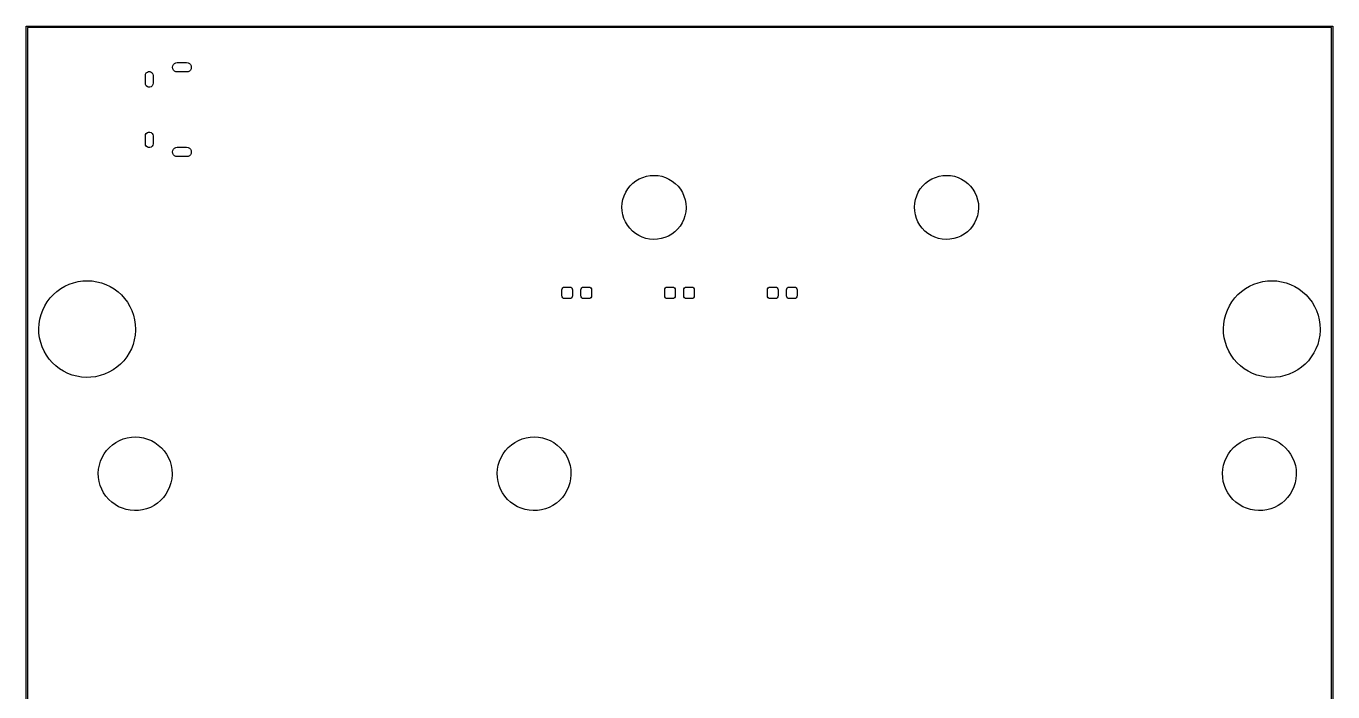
# Model space of a CAD drawing. Extents: x 0 to 4.25, y -4.33 to 0.
# Drawn here: x -0.002 to 4.254, y -2.165 to 0.002 of the extents above; entities that cross this region are included whole.
import ezdxf

# ---------------------------------------------------------------- set-up
doc = ezdxf.new("R2010")
doc.units = 0
doc.header["$MEASUREMENT"] = 0
doc.layers.add('BLACK', color=7, linetype='CONTINUOUS')

msp = doc.modelspace()

# ---------------------------------------------------------------- linework, layer by layer
at = {"layer": 'BLACK', "linetype": 'CONTINUOUS'}
for p, q in [((-0.001969, 0), (-0.001392, 0.001392)), ((-0.001969, -4.33071), (-0.001969, 0)), ((-0.001392, 0.001392), (0, 0.001969)), ((0, 0.001969), (4.25197, 0.001969)), ((4.25197, 0.001969), (4.25336, 0.001392)), ((4.25336, 0.001392), (4.25394, 0)), ((4.25394, 0), (4.25394, -4.33071)), ((0.001969, -0.001969), (0.001969, -4.32874)), ((4.25, -0.001969), (0.001969, -0.001969)), ((4.25, -4.32874), (4.25, -0.001969)), ((0.474961, -0.131929), (0.475707, -0.127215)), ((0.475707, -0.127215), (0.477874, -0.122962)), ((0.477874, -0.122962), (0.481249, -0.119587)), ((0.481249, -0.119587), (0.485502, -0.11742)), ((0.485502, -0.11742), (0.490216, -0.116673)), ((0.490216, -0.116673), (0.520728, -0.116673)), ((0.520728, -0.116673), (0.525443, -0.11742)), ((0.525443, -0.11742), (0.529696, -0.119587)), ((0.529696, -0.119587), (0.533071, -0.122962)), ((0.533071, -0.122962), (0.535238, -0.127215)), ((0.535238, -0.127215), (0.535984, -0.131929)), ((0.386378, -0.158504), (0.38715, -0.154128)), ((0.386378, -0.184094), (0.386378, -0.158504)), ((0.38715, -0.154128), (0.389371, -0.150279)), ((0.389371, -0.150279), (0.392776, -0.147423)), ((0.392776, -0.147423), (0.396951, -0.145903)), ((0.396951, -0.145903), (0.401395, -0.145903)), ((0.401395, -0.145903), (0.405571, -0.147423)), ((0.405571, -0.147423), (0.408975, -0.150279)), ((0.408975, -0.150279), (0.411197, -0.154128)), ((0.411197, -0.154128), (0.411968, -0.158504)), ((0.411968, -0.158504), (0.411968, -0.184094)), ((0.475707, -0.136643), (0.474961, -0.131929)), ((0.477874, -0.140896), (0.475707, -0.136643)), ((0.481249, -0.144271), (0.477874, -0.140896)), ((0.485502, -0.146438), (0.481249, -0.144271)), ((0.490216, -0.147185), (0.485502, -0.146438)), ((0.520728, -0.147185), (0.490216, -0.147185)), ((0.525443, -0.146438), (0.520728, -0.147185)), ((0.529696, -0.144271), (0.525443, -0.146438)), ((0.533071, -0.140896), (0.529696, -0.144271)), ((0.535238, -0.136643), (0.533071, -0.140896)), ((0.535984, -0.131929), (0.535238, -0.136643)), ((0.38715, -0.188471), (0.386378, -0.184094)), ((0.389371, -0.192319), (0.38715, -0.188471)), ((0.392776, -0.195176), (0.389371, -0.192319)), ((0.396951, -0.196695), (0.392776, -0.195176)), ((0.401395, -0.196695), (0.396951, -0.196695)), ((0.405571, -0.195176), (0.401395, -0.196695)), ((0.408975, -0.192319), (0.405571, -0.195176)), ((0.411197, -0.188471), (0.408975, -0.192319)), ((0.411968, -0.184094), (0.411197, -0.188471)), ((0.386378, -0.355354), (0.38715, -0.350978)), ((0.386378, -0.380945), (0.386378, -0.355354)), ((0.38715, -0.385321), (0.386378, -0.380945)), ((0.38715, -0.350978), (0.389371, -0.34713)), ((0.389371, -0.34713), (0.392776, -0.344273)), ((0.392776, -0.344273), (0.396951, -0.342753)), ((0.396951, -0.342753), (0.401395, -0.342753)), ((0.401395, -0.342753), (0.405571, -0.344273)), ((0.405571, -0.344273), (0.408975, -0.34713)), ((0.408975, -0.34713), (0.411197, -0.350978)), ((0.411197, -0.350978), (0.411968, -0.355354)), ((0.411968, -0.380945), (0.411197, -0.385321)), ((0.411968, -0.355354), (0.411968, -0.380945)), ((0.389371, -0.38917), (0.38715, -0.385321)), ((0.392776, -0.392026), (0.389371, -0.38917)), ((0.396951, -0.393546), (0.392776, -0.392026)), ((0.401395, -0.393546), (0.396951, -0.393546)), ((0.405571, -0.392026), (0.401395, -0.393546)), ((0.408975, -0.38917), (0.405571, -0.392026)), ((0.411197, -0.385321), (0.408975, -0.38917)), ((0.474961, -0.40752), (0.475707, -0.402805)), ((0.475707, -0.412234), (0.474961, -0.40752)), ((0.475707, -0.402805), (0.477874, -0.398552)), ((0.477874, -0.416487), (0.475707, -0.412234)), ((0.477874, -0.398552), (0.481249, -0.395177)), ((0.481249, -0.419862), (0.477874, -0.416487)), ((0.481249, -0.395177), (0.485502, -0.39301)), ((0.485502, -0.422029), (0.481249, -0.419862)), ((0.485502, -0.39301), (0.490216, -0.392264)), ((0.490216, -0.422776), (0.485502, -0.422029)), ((0.490216, -0.392264), (0.520728, -0.392264)), ((0.520728, -0.422776), (0.490216, -0.422776)), ((0.520728, -0.392264), (0.525443, -0.39301)), ((0.525443, -0.422029), (0.520728, -0.422776)), ((0.525443, -0.39301), (0.529696, -0.395177)), ((0.529696, -0.419862), (0.525443, -0.422029)), ((0.529696, -0.395177), (0.533071, -0.398552)), ((0.533071, -0.416487), (0.529696, -0.419862)), ((0.533071, -0.398552), (0.535238, -0.402805)), ((0.535238, -0.412234), (0.533071, -0.416487)), ((0.535238, -0.402805), (0.535984, -0.40752)), ((0.535984, -0.40752), (0.535238, -0.412234)), ((1.96542, -0.51826), (1.97437, -0.509451)), ((1.97437, -0.509451), (1.98431, -0.501781)), ((1.98431, -0.501781), (1.9951, -0.495361)), ((1.9951, -0.495361), (2.00659, -0.490284)), ((2.00659, -0.490284), (2.0186, -0.486623)), ((2.0186, -0.486623), (2.03096, -0.484432)), ((2.03096, -0.484432), (2.0435, -0.483742)), ((2.0435, -0.483742), (2.05603, -0.484563)), ((2.05603, -0.484563), (2.06837, -0.486883)), ((2.06837, -0.486883), (2.08034, -0.49067)), ((2.08034, -0.49067), (2.09177, -0.495867)), ((2.09177, -0.495867), (2.1025, -0.5024)), ((2.1025, -0.5024), (2.11236, -0.510174)), ((2.11236, -0.510174), (2.12121, -0.519076)), ((2.91818, -0.51826), (2.92712, -0.509451)), ((2.92712, -0.509451), (2.93707, -0.501781)), ((2.93707, -0.501781), (2.94786, -0.495361)), ((2.94786, -0.495361), (2.95934, -0.490284)), ((2.95934, -0.490284), (2.97135, -0.486623)), ((2.97135, -0.486623), (2.98372, -0.484432)), ((2.98372, -0.484432), (2.99625, -0.483742)), ((2.99625, -0.483742), (3.00878, -0.484563)), ((3.00878, -0.484563), (3.02113, -0.486883)), ((3.02113, -0.486883), (3.0331, -0.49067)), ((3.0331, -0.49067), (3.04453, -0.495867)), ((3.04453, -0.495867), (3.05525, -0.5024)), ((3.05525, -0.5024), (3.06511, -0.510174)), ((3.06511, -0.510174), (3.07397, -0.519076)), ((1.9419, -0.562125), (1.94575, -0.550173)), ((1.94575, -0.550173), (1.95101, -0.538769)), ((1.95101, -0.538769), (1.95759, -0.52808)), ((1.95759, -0.52808), (1.96542, -0.51826)), ((2.12121, -0.519076), (2.12893, -0.528977)), ((2.12893, -0.528977), (2.13541, -0.539735)), ((2.13541, -0.539735), (2.14055, -0.551193)), ((2.14055, -0.551193), (2.14427, -0.563184)), ((2.89466, -0.562125), (2.8985, -0.550173)), ((2.8985, -0.550173), (2.90376, -0.538769)), ((2.90376, -0.538769), (2.91035, -0.52808)), ((2.91035, -0.52808), (2.91818, -0.51826)), ((3.07397, -0.519076), (3.08169, -0.528977)), ((3.08169, -0.528977), (3.08817, -0.539735)), ((3.08817, -0.539735), (3.0933, -0.551193)), ((3.0933, -0.551193), (3.09703, -0.563184)), ((1.93863, -0.586978), (1.93951, -0.574453)), ((1.93925, -0.59952), (1.93863, -0.586978)), ((1.93951, -0.574453), (1.9419, -0.562125)), ((2.14427, -0.563184), (2.14653, -0.575537)), ((2.14726, -0.590256), (2.14624, -0.602771)), ((2.14653, -0.575537), (2.14728, -0.588071)), ((2.14728, -0.588071), (2.14726, -0.590256)), ((2.89138, -0.586978), (2.89227, -0.574453)), ((2.89201, -0.59952), (2.89138, -0.586978)), ((2.89227, -0.574453), (2.89466, -0.562125)), ((3.09703, -0.563184), (3.09928, -0.575537)), ((3.10002, -0.590256), (3.099, -0.602771)), ((3.09928, -0.575537), (3.10004, -0.588071)), ((3.10004, -0.588071), (3.10002, -0.590256)), ((1.94138, -0.611895), (1.93925, -0.59952)), ((1.94498, -0.623925), (1.94138, -0.611895)), ((1.94999, -0.635436), (1.94498, -0.623925)), ((1.95636, -0.646261), (1.94999, -0.635436)), ((2.13438, -0.638333), (2.12768, -0.648952)), ((2.13975, -0.626985), (2.13438, -0.638333)), ((2.14373, -0.615074), (2.13975, -0.626985)), ((2.14624, -0.602771), (2.14373, -0.615074)), ((2.89413, -0.611895), (2.89201, -0.59952)), ((2.89773, -0.623925), (2.89413, -0.611895)), ((2.90275, -0.635436), (2.89773, -0.623925)), ((2.90911, -0.646261), (2.90275, -0.635436)), ((3.08713, -0.638333), (3.08043, -0.648952)), ((3.09251, -0.626985), (3.08713, -0.638333)), ((3.09648, -0.615074), (3.09251, -0.626985)), ((3.099, -0.602771), (3.09648, -0.615074)), ((1.96397, -0.656243), (1.95636, -0.646261)), ((1.97274, -0.665237), (1.96397, -0.656243)), ((1.98252, -0.673114), (1.97274, -0.665237)), ((1.99317, -0.679758), (1.98252, -0.673114)), ((2.00455, -0.685075), (1.99317, -0.679758)), ((2.10069, -0.67497), (2.08983, -0.681277)), ((2.11071, -0.667405), (2.10069, -0.67497)), ((2.11975, -0.65869), (2.11071, -0.667405)), ((2.12768, -0.648952), (2.11975, -0.65869)), ((2.91673, -0.656243), (2.90911, -0.646261)), ((2.92549, -0.665237), (2.91673, -0.656243)), ((2.93527, -0.673114), (2.92549, -0.665237)), ((2.94593, -0.679758), (2.93527, -0.673114)), ((2.9573, -0.685075), (2.94593, -0.679758)), ((3.05344, -0.67497), (3.04259, -0.681277)), ((3.06347, -0.667405), (3.05344, -0.67497)), ((3.07251, -0.65869), (3.06347, -0.667405)), ((3.08043, -0.648952), (3.07251, -0.65869)), ((2.01648, -0.688987), (2.00455, -0.685075)), ((2.02879, -0.691436), (2.01648, -0.688987)), ((2.04131, -0.692389), (2.02879, -0.691436)), ((2.05386, -0.69183), (2.04131, -0.692389)), ((2.06624, -0.689768), (2.05386, -0.69183)), ((2.07829, -0.686234), (2.06624, -0.689768)), ((2.08983, -0.681277), (2.07829, -0.686234)), ((2.96923, -0.688987), (2.9573, -0.685075)), ((2.98155, -0.691436), (2.96923, -0.688987)), ((2.99407, -0.692389), (2.98155, -0.691436)), ((3.00661, -0.69183), (2.99407, -0.692389)), ((3.019, -0.689768), (3.00661, -0.69183)), ((3.03105, -0.686234), (3.019, -0.689768)), ((3.04259, -0.681277), (3.03105, -0.686234)), ((0.11062, -0.852478), (0.12389, -0.844692)), ((0.12389, -0.844692), (0.137857, -0.838239)), ((0.137857, -0.838239), (0.152387, -0.833179)), ((0.152387, -0.833179), (0.167342, -0.829561)), ((0.167342, -0.829561), (0.182578, -0.82742)), ((0.182578, -0.82742), (0.19795, -0.826775)), ((0.19795, -0.826775), (0.213312, -0.827634)), ((0.213312, -0.827634), (0.228516, -0.829988)), ((0.228516, -0.829988), (0.243419, -0.833814)), ((0.243419, -0.833814), (0.257876, -0.839077)), ((0.257876, -0.839077), (0.271752, -0.845725)), ((0.271752, -0.845725), (0.284912, -0.853695)), ((1.74377, -0.852757), (1.74563, -0.849963)), ((1.74563, -0.849963), (1.74843, -0.848096)), ((1.74843, -0.848096), (1.75172, -0.847441)), ((1.75172, -0.847441), (1.76895, -0.847441)), ((1.76895, -0.847441), (1.77224, -0.848096)), ((1.77224, -0.848096), (1.77504, -0.849963)), ((1.77504, -0.849963), (1.7769, -0.852757)), ((1.80577, -0.852757), (1.80764, -0.849963)), ((1.80764, -0.849963), (1.81043, -0.848096)), ((1.81043, -0.848096), (1.81373, -0.847441)), ((1.81373, -0.847441), (1.83095, -0.847441)), ((1.83095, -0.847441), (1.83425, -0.848096)), ((1.83425, -0.848096), (1.83704, -0.849963)), ((1.83704, -0.849963), (1.83891, -0.852757)), ((2.07841, -0.852757), (2.08028, -0.849963)), ((2.08028, -0.849963), (2.08307, -0.848096)), ((2.08307, -0.848096), (2.08637, -0.847441)), ((2.08637, -0.847441), (2.10359, -0.847441)), ((2.10359, -0.847441), (2.10689, -0.848096)), ((2.10689, -0.848096), (2.10968, -0.849963)), ((2.10968, -0.849963), (2.11155, -0.852757)), ((2.14042, -0.852757), (2.14229, -0.849963)), ((2.14229, -0.849963), (2.14508, -0.848096)), ((2.14508, -0.848096), (2.14838, -0.847441)), ((2.14838, -0.847441), (2.1656, -0.847441)), ((2.1656, -0.847441), (2.1689, -0.848096)), ((2.1689, -0.848096), (2.17169, -0.849963)), ((2.17169, -0.849963), (2.17356, -0.852757)), ((2.41306, -0.852757), (2.41492, -0.849963)), ((2.41492, -0.849963), (2.41772, -0.848096)), ((2.41772, -0.848096), (2.42101, -0.847441)), ((2.42101, -0.847441), (2.43824, -0.847441)), ((2.43824, -0.847441), (2.44153, -0.848096)), ((2.44153, -0.848096), (2.44433, -0.849963)), ((2.44433, -0.849963), (2.44619, -0.852757)), ((2.47506, -0.852757), (2.47693, -0.849963)), ((2.47693, -0.849963), (2.47973, -0.848096)), ((2.47973, -0.848096), (2.48302, -0.847441)), ((2.48302, -0.847441), (2.50025, -0.847441)), ((2.50025, -0.847441), (2.50354, -0.848096)), ((2.50354, -0.848096), (2.50634, -0.849963)), ((2.50634, -0.849963), (2.5082, -0.852757)), ((3.96889, -0.852478), (3.98216, -0.844692)), ((3.98216, -0.844692), (3.99612, -0.838239)), ((3.99612, -0.838239), (4.01065, -0.833179)), ((4.01065, -0.833179), (4.02561, -0.829561)), ((4.02561, -0.829561), (4.04085, -0.82742)), ((4.04085, -0.82742), (4.05622, -0.826775)), ((4.05622, -0.826775), (4.07158, -0.827634)), ((4.07158, -0.827634), (4.08678, -0.829988)), ((4.08678, -0.829988), (4.10169, -0.833814)), ((4.10169, -0.833814), (4.11614, -0.839077)), ((4.11614, -0.839077), (4.13002, -0.845725)), ((4.13002, -0.845725), (4.14318, -0.853695)), ((0.066911, -0.895281), (0.076214, -0.883026)), ((0.076214, -0.883026), (0.086667, -0.871737)), ((0.086667, -0.871737), (0.098173, -0.861522)), ((0.098173, -0.861522), (0.11062, -0.852478)), ((0.284912, -0.853695), (0.297232, -0.862911)), ((0.297232, -0.862911), (0.308594, -0.873286)), ((0.308594, -0.873286), (0.318889, -0.88472)), ((0.318889, -0.88472), (0.328019, -0.897104)), ((1.74311, -0.856053), (1.74377, -0.852757)), ((1.74311, -0.87623), (1.74311, -0.856053)), ((1.74377, -0.879526), (1.74311, -0.87623)), ((1.74563, -0.88232), (1.74377, -0.879526)), ((1.74843, -0.884187), (1.74563, -0.88232)), ((1.75172, -0.884843), (1.74843, -0.884187)), ((1.76895, -0.884843), (1.75172, -0.884843)), ((1.77224, -0.884187), (1.76895, -0.884843)), ((1.77504, -0.88232), (1.77224, -0.884187)), ((1.7769, -0.879526), (1.77504, -0.88232)), ((1.7769, -0.852757), (1.77756, -0.856053)), ((1.77756, -0.87623), (1.7769, -0.879526)), ((1.77756, -0.856053), (1.77756, -0.87623)), ((1.80512, -0.856053), (1.80577, -0.852757)), ((1.80512, -0.87623), (1.80512, -0.856053)), ((1.80577, -0.879526), (1.80512, -0.87623)), ((1.80764, -0.88232), (1.80577, -0.879526)), ((1.81043, -0.884187), (1.80764, -0.88232)), ((1.81373, -0.884843), (1.81043, -0.884187)), ((1.83095, -0.884843), (1.81373, -0.884843)), ((1.83425, -0.884187), (1.83095, -0.884843)), ((1.83704, -0.88232), (1.83425, -0.884187)), ((1.83891, -0.879526), (1.83704, -0.88232)), ((1.83891, -0.852757), (1.83957, -0.856053)), ((1.83957, -0.87623), (1.83891, -0.879526)), ((1.83957, -0.856053), (1.83957, -0.87623)), ((2.07776, -0.856053), (2.07841, -0.852757)), ((2.07776, -0.87623), (2.07776, -0.856053)), ((2.07841, -0.879526), (2.07776, -0.87623)), ((2.08028, -0.88232), (2.07841, -0.879526)), ((2.08307, -0.884187), (2.08028, -0.88232)), ((2.08637, -0.884843), (2.08307, -0.884187)), ((2.10359, -0.884843), (2.08637, -0.884843)), ((2.10689, -0.884187), (2.10359, -0.884843)), ((2.10968, -0.88232), (2.10689, -0.884187)), ((2.11155, -0.879526), (2.10968, -0.88232)), ((2.11155, -0.852757), (2.1122, -0.856053)), ((2.1122, -0.87623), (2.11155, -0.879526)), ((2.1122, -0.856053), (2.1122, -0.87623)), ((2.13976, -0.856053), (2.14042, -0.852757)), ((2.13976, -0.87623), (2.13976, -0.856053)), ((2.14042, -0.879526), (2.13976, -0.87623)), ((2.14229, -0.88232), (2.14042, -0.879526)), ((2.14508, -0.884187), (2.14229, -0.88232)), ((2.14838, -0.884843), (2.14508, -0.884187)), ((2.1656, -0.884843), (2.14838, -0.884843)), ((2.1689, -0.884187), (2.1656, -0.884843)), ((2.17169, -0.88232), (2.1689, -0.884187)), ((2.17356, -0.879526), (2.17169, -0.88232)), ((2.17356, -0.852757), (2.17421, -0.856053)), ((2.17421, -0.87623), (2.17356, -0.879526)), ((2.17421, -0.856053), (2.17421, -0.87623)), ((2.4124, -0.856053), (2.41306, -0.852757)), ((2.4124, -0.87623), (2.4124, -0.856053)), ((2.41306, -0.879526), (2.4124, -0.87623)), ((2.41492, -0.88232), (2.41306, -0.879526)), ((2.41772, -0.884187), (2.41492, -0.88232)), ((2.42101, -0.884843), (2.41772, -0.884187)), ((2.43824, -0.884843), (2.42101, -0.884843)), ((2.44153, -0.884187), (2.43824, -0.884843)), ((2.44433, -0.88232), (2.44153, -0.884187)), ((2.44619, -0.879526), (2.44433, -0.88232)), ((2.44619, -0.852757), (2.44685, -0.856053)), ((2.44685, -0.87623), (2.44619, -0.879526)), ((2.44685, -0.856053), (2.44685, -0.87623)), ((2.47441, -0.856053), (2.47506, -0.852757)), ((2.47441, -0.87623), (2.47441, -0.856053)), ((2.47506, -0.879526), (2.47441, -0.87623)), ((2.47693, -0.88232), (2.47506, -0.879526)), ((2.47973, -0.884187), (2.47693, -0.88232)), ((2.48302, -0.884843), (2.47973, -0.884187)), ((2.50025, -0.884843), (2.48302, -0.884843)), ((2.50354, -0.884187), (2.50025, -0.884843)), ((2.50634, -0.88232), (2.50354, -0.884187)), ((2.5082, -0.879526), (2.50634, -0.88232)), ((2.5082, -0.852757), (2.50886, -0.856053)), ((2.50886, -0.87623), (2.5082, -0.879526)), ((2.50886, -0.856053), (2.50886, -0.87623)), ((3.92518, -0.895281), (3.93448, -0.883026)), ((3.93448, -0.883026), (3.94493, -0.871737)), ((3.94493, -0.871737), (3.95644, -0.861522)), ((3.95644, -0.861522), (3.96889, -0.852478)), ((4.14318, -0.853695), (4.1555, -0.862911)), ((4.1555, -0.862911), (4.16686, -0.873286)), ((4.16686, -0.873286), (4.17716, -0.88472)), ((4.17716, -0.88472), (4.18629, -0.897104)), ((0.046742, -0.936635), (0.052105, -0.922214)), ((0.052105, -0.922214), (0.058849, -0.908385)), ((0.058849, -0.908385), (0.066911, -0.895281)), ((0.328019, -0.897104), (0.335897, -0.910319)), ((0.335897, -0.910319), (0.342448, -0.924241)), ((0.342448, -0.924241), (0.347609, -0.938735)), ((3.90501, -0.936635), (3.91037, -0.922214)), ((3.91037, -0.922214), (3.91712, -0.908385)), ((3.91712, -0.908385), (3.92518, -0.895281)), ((4.18629, -0.897104), (4.19416, -0.910319)), ((4.19416, -0.910319), (4.20072, -0.924241)), ((4.20072, -0.924241), (4.20588, -0.938735)), ((0.039385, -0.982053), (0.040351, -0.966698)), ((0.040351, -0.966698), (0.042811, -0.95151)), ((0.042811, -0.95151), (0.046742, -0.936635)), ((0.347609, -0.938735), (0.351332, -0.953664)), ((0.351332, -0.953664), (0.353579, -0.968885)), ((0.353579, -0.968885), (0.354331, -0.984252)), ((3.89765, -0.982053), (3.89862, -0.966698)), ((3.89862, -0.966698), (3.90108, -0.95151)), ((3.90108, -0.95151), (3.90501, -0.936635)), ((4.20588, -0.938735), (4.2096, -0.953664)), ((4.2096, -0.953664), (4.21185, -0.968885)), ((4.21185, -0.968885), (4.2126, -0.984252)), ((0.039922, -0.99743), (0.039385, -0.982053)), ((0.041957, -1.01268), (0.039922, -0.99743)), ((0.045471, -1.02766), (0.041957, -1.01268)), ((0.350417, -1.01914), (0.34628, -1.03396)), ((0.353089, -1.00399), (0.350417, -1.01914)), ((0.354269, -0.988649), (0.353089, -1.00399)), ((0.354331, -0.984252), (0.354269, -0.988649)), ((3.89819, -0.99743), (3.89765, -0.982053)), ((3.90022, -1.01268), (3.89819, -0.99743)), ((3.90374, -1.02766), (3.90022, -1.01268)), ((4.20868, -1.01914), (4.20455, -1.03396)), ((4.21136, -1.00399), (4.20868, -1.01914)), ((4.21254, -0.988649), (4.21136, -1.00399)), ((4.2126, -0.984252), (4.21254, -0.988649)), ((0.050429, -1.04222), (0.045471, -1.02766)), ((0.056785, -1.05624), (0.050429, -1.04222)), ((0.064478, -1.06956), (0.056785, -1.05624)), ((0.333779, -1.06204), (0.325535, -1.07503)), ((0.340716, -1.04831), (0.333779, -1.06204)), ((0.34628, -1.03396), (0.340716, -1.04831)), ((3.9087, -1.04222), (3.90374, -1.02766)), ((3.91505, -1.05624), (3.9087, -1.04222)), ((3.92275, -1.06956), (3.91505, -1.05624)), ((4.19205, -1.06204), (4.1838, -1.07503)), ((4.19898, -1.04831), (4.19205, -1.06204)), ((4.20455, -1.03396), (4.19898, -1.04831)), ((0.073434, -1.08207), (0.064478, -1.06956)), ((0.083569, -1.09365), (0.073434, -1.08207)), ((0.094784, -1.10418), (0.083569, -1.09365)), ((0.106974, -1.11357), (0.094784, -1.10418)), ((0.305452, -1.09829), (0.293805, -1.10835)), ((0.316062, -1.08715), (0.305452, -1.09829)), ((0.325535, -1.07503), (0.316062, -1.08715)), ((3.9317, -1.08207), (3.92275, -1.06956)), ((3.94184, -1.09365), (3.9317, -1.08207)), ((3.95305, -1.10418), (3.94184, -1.09365)), ((3.96524, -1.11357), (3.95305, -1.10418)), ((4.16372, -1.09829), (4.15207, -1.10835)), ((4.17433, -1.08715), (4.16372, -1.09829)), ((4.1838, -1.07503), (4.17433, -1.08715)), ((0.120022, -1.12172), (0.106974, -1.11357)), ((0.133803, -1.12856), (0.120022, -1.12172)), ((0.148186, -1.13402), (0.133803, -1.12856)), ((0.163034, -1.13806), (0.148186, -1.13402)), ((0.178204, -1.14062), (0.163034, -1.13806)), ((0.193552, -1.1417), (0.178204, -1.14062)), ((0.208932, -1.14127), (0.193552, -1.1417)), ((0.224197, -1.13934), (0.208932, -1.14127)), ((0.2392, -1.13593), (0.224197, -1.13934)), ((0.253799, -1.13107), (0.2392, -1.13593)), ((0.267855, -1.12482), (0.253799, -1.13107)), ((0.281233, -1.11722), (0.267855, -1.12482)), ((0.293805, -1.10835), (0.281233, -1.11722)), ((3.97829, -1.12172), (3.96524, -1.11357)), ((3.99207, -1.12856), (3.97829, -1.12172)), ((4.00645, -1.13402), (3.99207, -1.12856)), ((4.0213, -1.13806), (4.00645, -1.13402)), ((4.03647, -1.14062), (4.0213, -1.13806)), ((4.05182, -1.1417), (4.03647, -1.14062)), ((4.0672, -1.14127), (4.05182, -1.1417)), ((4.08246, -1.13934), (4.0672, -1.14127)), ((4.09747, -1.13593), (4.08246, -1.13934)), ((4.11207, -1.13107), (4.09747, -1.13593)), ((4.12612, -1.12482), (4.11207, -1.13107)), ((4.1395, -1.11722), (4.12612, -1.12482)), ((4.15207, -1.10835), (4.1395, -1.11722)), ((0.269205, -1.36953), (0.279292, -1.3607)), ((0.279292, -1.3607), (0.2903, -1.35305)), ((0.2903, -1.35305), (0.302093, -1.34667)), ((0.302093, -1.34667), (0.314523, -1.34165)), ((0.314523, -1.34165), (0.327435, -1.33804)), ((0.327435, -1.33804), (0.340668, -1.3359)), ((0.340668, -1.3359), (0.354058, -1.33525)), ((0.354058, -1.33525), (0.367438, -1.33609)), ((0.367438, -1.33609), (0.38064, -1.33842)), ((0.38064, -1.33842), (0.3935, -1.3422)), ((0.3935, -1.3422), (0.405859, -1.3474)), ((0.405859, -1.3474), (0.417561, -1.35394)), ((0.417561, -1.35394), (0.428462, -1.36174)), ((0.428462, -1.36174), (0.438424, -1.37071)), ((1.56842, -1.36953), (1.5785, -1.3607)), ((1.5785, -1.3607), (1.58951, -1.35305)), ((1.58951, -1.35305), (1.60131, -1.34667)), ((1.60131, -1.34667), (1.61374, -1.34165)), ((1.61374, -1.34165), (1.62665, -1.33804)), ((1.62665, -1.33804), (1.63988, -1.3359)), ((1.63988, -1.3359), (1.65327, -1.33525)), ((1.65327, -1.33525), (1.66665, -1.33609)), ((1.66665, -1.33609), (1.67985, -1.33842)), ((1.67985, -1.33842), (1.69271, -1.3422)), ((1.69271, -1.3422), (1.70507, -1.3474)), ((1.70507, -1.3474), (1.71677, -1.35394)), ((1.71677, -1.35394), (1.72767, -1.36174)), ((1.72767, -1.36174), (1.73764, -1.37071)), ((3.93063, -1.36952), (3.94072, -1.36069)), ((3.94072, -1.36069), (3.95173, -1.35304)), ((3.95173, -1.35304), (3.96352, -1.34666)), ((3.96352, -1.34666), (3.97595, -1.34164)), ((3.97595, -1.34164), (3.98886, -1.33804)), ((3.98886, -1.33804), (4.00209, -1.33589)), ((4.00209, -1.33589), (4.01548, -1.33524)), ((4.01548, -1.33524), (4.02886, -1.33608)), ((4.02886, -1.33608), (4.04207, -1.33841)), ((4.04207, -1.33841), (4.05493, -1.34219)), ((4.05493, -1.34219), (4.06728, -1.34739)), ((4.06728, -1.34739), (4.07899, -1.35393)), ((4.07899, -1.35393), (4.08989, -1.36173)), ((4.08989, -1.36173), (4.09985, -1.3707)), ((0.240383, -1.41425), (0.245664, -1.40193)), ((0.245664, -1.40193), (0.252286, -1.39027)), ((0.252286, -1.39027), (0.260165, -1.37943)), ((0.260165, -1.37943), (0.269205, -1.36953)), ((0.438424, -1.37071), (0.447325, -1.38074)), ((0.447325, -1.38074), (0.455052, -1.39169)), ((0.455052, -1.39169), (0.461511, -1.40344)), ((0.461511, -1.40344), (0.466619, -1.41583)), ((1.5396, -1.41425), (1.54488, -1.40193)), ((1.54488, -1.40193), (1.5515, -1.39027)), ((1.5515, -1.39027), (1.55938, -1.37943)), ((1.55938, -1.37943), (1.56842, -1.36953)), ((1.73764, -1.37071), (1.74654, -1.38074)), ((1.74654, -1.38074), (1.75426, -1.39169)), ((1.75426, -1.39169), (1.76072, -1.40344)), ((1.76072, -1.40344), (1.76583, -1.41583)), ((3.90181, -1.41425), (3.90709, -1.40192)), ((3.90709, -1.40192), (3.91371, -1.39027)), ((3.91371, -1.39027), (3.92159, -1.37942)), ((3.92159, -1.37942), (3.93063, -1.36952)), ((4.09985, -1.3707), (4.10875, -1.38073)), ((4.10875, -1.38073), (4.11648, -1.39168)), ((4.11648, -1.39168), (4.12294, -1.40343)), ((4.12294, -1.40343), (4.12805, -1.41583)), ((0.233153, -1.45365), (0.234088, -1.44027)), ((0.234088, -1.44027), (0.236508, -1.42709)), ((0.236508, -1.42709), (0.240383, -1.41425)), ((0.466619, -1.41583), (0.470314, -1.42872)), ((0.470314, -1.42872), (0.47255, -1.44194)), ((0.47255, -1.44194), (0.473299, -1.45532)), ((1.53237, -1.45365), (1.5333, -1.44027)), ((1.5333, -1.44027), (1.53572, -1.42709)), ((1.53572, -1.42709), (1.5396, -1.41425)), ((1.76583, -1.41583), (1.76953, -1.42872)), ((1.76953, -1.42872), (1.77176, -1.44194)), ((1.77176, -1.44194), (1.77251, -1.45532)), ((3.89458, -1.45364), (3.89551, -1.44027)), ((3.89551, -1.44027), (3.89793, -1.42708)), ((3.89793, -1.42708), (3.90181, -1.41425)), ((4.12805, -1.41583), (4.13174, -1.42871)), ((4.13174, -1.42871), (4.13398, -1.44193)), ((4.13398, -1.44193), (4.13472, -1.45531)), ((0.233714, -1.46704), (0.233153, -1.45365)), ((0.235765, -1.48029), (0.233714, -1.46704)), ((0.23928, -1.49323), (0.235765, -1.48029)), ((0.469526, -1.48518), (0.465472, -1.49796)), ((0.47213, -1.47203), (0.469526, -1.48518)), ((0.473252, -1.45868), (0.47213, -1.47203)), ((0.473299, -1.45532), (0.473252, -1.45868)), ((1.53293, -1.46704), (1.53237, -1.45365)), ((1.53498, -1.48029), (1.53293, -1.46704)), ((1.53849, -1.49323), (1.53498, -1.48029)), ((1.76874, -1.48518), (1.76469, -1.49796)), ((1.77134, -1.47203), (1.76874, -1.48518)), ((1.77246, -1.45868), (1.77134, -1.47203)), ((1.77251, -1.45532), (1.77246, -1.45868)), ((3.89514, -1.46703), (3.89458, -1.45364)), ((3.89719, -1.48028), (3.89514, -1.46703)), ((3.90071, -1.49322), (3.89719, -1.48028)), ((4.13095, -1.48518), (4.1269, -1.49796)), ((4.13356, -1.47203), (4.13095, -1.48518)), ((4.13468, -1.45867), (4.13356, -1.47203)), ((4.13472, -1.45531), (4.13468, -1.45867)), ((0.244215, -1.50569), (0.23928, -1.49323)), ((0.250509, -1.51753), (0.244215, -1.50569)), ((0.258083, -1.52859), (0.250509, -1.51753)), ((0.266842, -1.53874), (0.258083, -1.52859)), ((0.453236, -1.52177), (0.445205, -1.53251)), ((0.46002, -1.51021), (0.453236, -1.52177)), ((0.465472, -1.49796), (0.46002, -1.51021)), ((1.54343, -1.50569), (1.53849, -1.49323)), ((1.54972, -1.51753), (1.54343, -1.50569)), ((1.5573, -1.52859), (1.54972, -1.51753)), ((1.56605, -1.53874), (1.5573, -1.52859)), ((1.75245, -1.52177), (1.74442, -1.53251)), ((1.75923, -1.51021), (1.75245, -1.52177)), ((1.76469, -1.49796), (1.75923, -1.51021)), ((3.90564, -1.50568), (3.90071, -1.49322)), ((3.91193, -1.51752), (3.90564, -1.50568)), ((3.91951, -1.52858), (3.91193, -1.51752)), ((3.92827, -1.53873), (3.91951, -1.52858)), ((4.11466, -1.52177), (4.10663, -1.5325)), ((4.12145, -1.5102), (4.11466, -1.52177)), ((4.1269, -1.49796), (4.12145, -1.5102)), ((0.276679, -1.54784), (0.266842, -1.53874)), ((0.287469, -1.5558), (0.276679, -1.54784)), ((0.299079, -1.5625), (0.287469, -1.5558)), ((0.311364, -1.56787), (0.299079, -1.5625)), ((0.32417, -1.57183), (0.311364, -1.56787)), ((0.337339, -1.57435), (0.32417, -1.57183)), ((0.350705, -1.57537), (0.337339, -1.57435)), ((0.377365, -1.57295), (0.364103, -1.57491)), ((0.390326, -1.56952), (0.377365, -1.57295)), ((0.402825, -1.56468), (0.390326, -1.56952)), ((0.414705, -1.55847), (0.402825, -1.56468)), ((0.425819, -1.55097), (0.414705, -1.55847)), ((0.436028, -1.54228), (0.425819, -1.55097)), ((0.445205, -1.53251), (0.436028, -1.54228)), ((1.57589, -1.54784), (1.56605, -1.53874)), ((1.58668, -1.5558), (1.57589, -1.54784)), ((1.59829, -1.5625), (1.58668, -1.5558)), ((1.61058, -1.56787), (1.59829, -1.5625)), ((1.62338, -1.57183), (1.61058, -1.56787)), ((1.63655, -1.57435), (1.62338, -1.57183)), ((1.64992, -1.57537), (1.63655, -1.57435)), ((1.67658, -1.57295), (1.66332, -1.57491)), ((1.68954, -1.56952), (1.67658, -1.57295)), ((1.70204, -1.56468), (1.68954, -1.56952)), ((1.71392, -1.55847), (1.70204, -1.56468)), ((1.72503, -1.55097), (1.71392, -1.55847)), ((1.73524, -1.54228), (1.72503, -1.55097)), ((1.74442, -1.53251), (1.73524, -1.54228)), ((3.9381, -1.54784), (3.92827, -1.53873)), ((3.94889, -1.55579), (3.9381, -1.54784)), ((3.9605, -1.5625), (3.94889, -1.55579)), ((3.97279, -1.56786), (3.9605, -1.5625)), ((3.9856, -1.57183), (3.97279, -1.56786)), ((3.99876, -1.57434), (3.9856, -1.57183)), ((4.01213, -1.57537), (3.99876, -1.57434)), ((4.03879, -1.57294), (4.02553, -1.5749)), ((4.05175, -1.56952), (4.03879, -1.57294)), ((4.06425, -1.56467), (4.05175, -1.56952)), ((4.07613, -1.55846), (4.06425, -1.56467)), ((4.08725, -1.55096), (4.07613, -1.55846)), ((4.09745, -1.54227), (4.08725, -1.55096)), ((4.10663, -1.5325), (4.09745, -1.54227)), ((0.364103, -1.57491), (0.350705, -1.57537)), ((1.66332, -1.57491), (1.64992, -1.57537)), ((4.02553, -1.5749), (4.01213, -1.57537))]:
    msp.add_line(p, q, dxfattribs=at)

doc.saveas('drawing.dxf')
